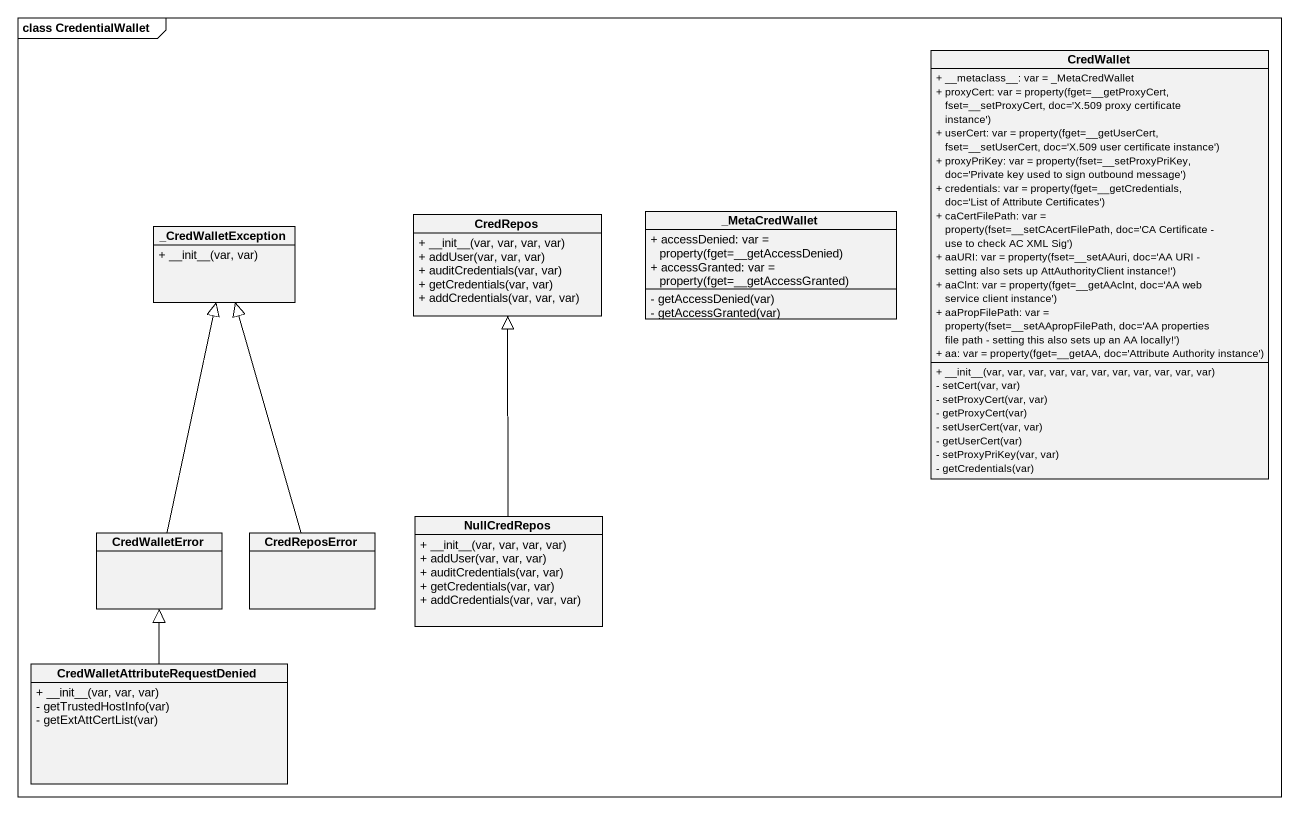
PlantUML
@startuml
mainframe class CredentialWallet
hide circle
hide empty members
skinparam classAttributeIconSize 0
class CredWallet {
  + ~__metaclass~__: var = _MetaCredWallet
  {field} + proxyCert: var = property(fget=~__getProxyCert, fset=~__setProxyCert, doc='X.509 proxy certificate instance')
  {field} + userCert: var = property(fget=~__getUserCert, fset=~__setUserCert, doc='X.509 user certificate instance')
  {field} + proxyPriKey: var = property(fset=__setProxyPriKey, doc='Private key used to sign outbound message')
  {field} + credentials: var = property(fget=__getCredentials, doc='List of Attribute Certificates')
  {field} + caCertFilePath: var = property(fset=__setCAcertFilePath, doc='CA Certificate - use to check AC XML Sig')
  {field} + aaURI: var = property(fset=__setAAuri, doc='AA URI - setting also sets up AttAuthorityClient instance!')
  {field} + aaClnt: var = property(fget=__getAAclnt, doc='AA web service client instance')
  {field} + aaPropFilePath: var = property(fset=__setAApropFilePath, doc='AA properties file path - setting this also sets up an AA locally!')
  {field} + aa: var = property(fget=__getAA, doc='Attribute Authority instance')
  + ~__init~__(var, var, var, var, var, var, var, var, var, var, var)
  - setCert(var, var)
  - setProxyCert(var, var)
  - getProxyCert(var)
  - setUserCert(var, var)
  - getUserCert(var)
  - setProxyPriKey(var, var)
  - getCredentials(var)
}
class "_CredWalletException" as CredWalletException {
  + ~__init~__(var, var)
}
class CredRepos {
  + ~__init~__(var, var, var, var)
  + addUser(var, var, var)
  + auditCredentials(var, var)
  + getCredentials(var, var)
  + addCredentials(var, var, var)
}
class "_MetaCredWallet" as MetaCredWallet {
  {field} + accessDenied: var = property(fget=__getAccessDenied)
  {field} + accessGranted: var = property(fget=__getAccessGranted)
  - getAccessDenied(var)
  - getAccessGranted(var)
}
class CredWalletError
class CredReposError
class NullCredRepos {
  + ~__init~__(var, var, var, var)
  + addUser(var, var, var)
  + auditCredentials(var, var)
  + getCredentials(var, var)
  + addCredentials(var, var, var)
}
class "CredWalletAttributeRequestDenied" as CredWalletAttributeRequestDe {
  + ~__init~__(var, var, var)
  - getTrustedHostInfo(var)
  - getExtAttCertList(var)
}
CredWalletError -up-|> CredWalletException
CredReposError -up-|> CredWalletException
NullCredRepos -up-|> CredRepos
CredWalletAttributeRequestDe -up-|> CredWalletError
@enduml
